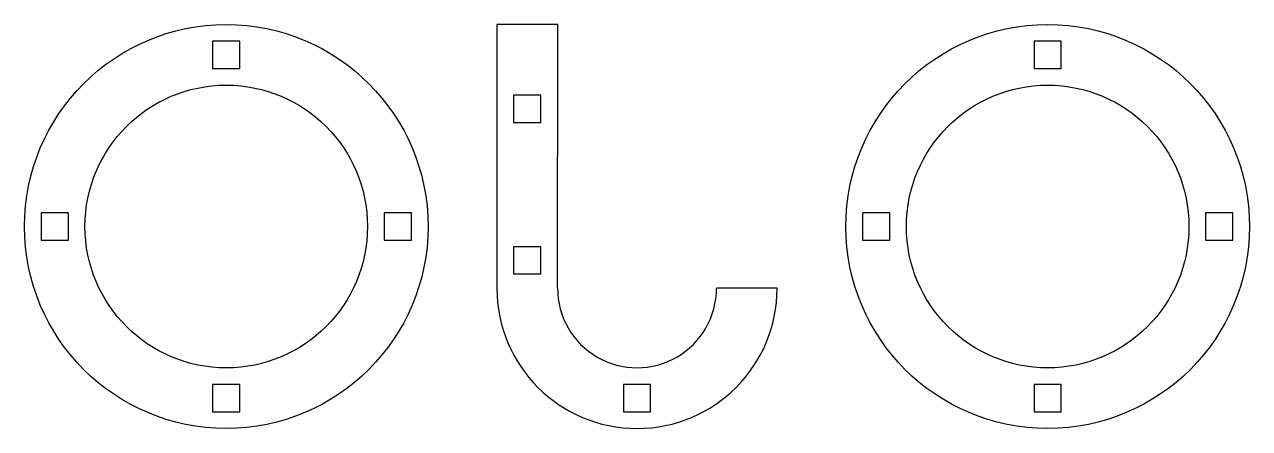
# Model space of a CAD drawing. Header units: millimetres. Extents: x -53 to 68, y -18 to 22.
import ezdxf

# ---------------------------------------------------------------- set-up
doc = ezdxf.new("R2010")
doc.units = ezdxf.units.MM

msp = doc.modelspace()

# ---------------------------------------------------------------- linework, layer by layer
at = {"color": 7, "linetype": 'Continuous', "lineweight": 25}
for p, q in [((-6.26, 21.51), (-6.26, -4.6)), ((-0.23, 21.51), (-6.26, 21.51)), ((-0.25, -4.6), (-0.23, 21.51)), ((-31.73, 19.86), (-34.43, 19.86)), ((-34.43, 19.86), (-34.43, 17.16)), ((-31.73, 17.16), (-31.73, 19.86)), ((49.68, 19.86), (46.98, 19.86)), ((46.98, 19.86), (46.98, 17.16)), ((49.68, 17.16), (49.68, 19.86)), ((-34.43, 17.16), (-31.73, 17.16)), ((46.98, 17.16), (49.68, 17.16)), ((-1.9, 14.51), (-4.6, 14.51)), ((-4.6, 14.51), (-4.6, 11.81)), ((-1.9, 11.81), (-1.9, 14.51)), ((-4.6, 11.81), (-1.9, 11.81)), ((-48.73, 2.86), (-51.43, 2.86)), ((-51.43, 2.86), (-51.43, 0.16)), ((-48.73, 0.16), (-48.73, 2.86)), ((-14.73, 2.86), (-17.43, 2.86)), ((-17.43, 2.86), (-17.43, 0.16)), ((-14.73, 0.16), (-14.73, 2.86)), ((29.98, 2.86), (29.98, 0.16)), ((32.68, 2.86), (29.98, 2.86)), ((32.68, 0.16), (32.68, 2.86)), ((66.68, 2.86), (63.98, 2.86)), ((63.98, 2.86), (63.98, 0.16)), ((66.68, 0.16), (66.68, 2.86)), ((-51.43, 0.16), (-48.73, 0.16)), ((-17.43, 0.16), (-14.73, 0.16)), ((29.98, 0.16), (32.68, 0.16)), ((63.98, 0.16), (66.68, 0.16)), ((-1.9, -0.49), (-4.6, -0.49)), ((-4.6, -0.49), (-4.6, -3.19)), ((-1.9, -3.19), (-1.9, -0.49)), ((-4.6, -3.19), (-1.9, -3.19)), ((21.51, -4.6), (15.51, -4.6)), ((-31.73, -14.14), (-34.43, -14.14)), ((-34.43, -14.14), (-34.43, -16.84)), ((-31.73, -16.84), (-31.73, -14.14)), ((8.98, -14.14), (6.28, -14.14)), ((6.28, -14.14), (6.28, -16.84)), ((8.98, -16.84), (8.98, -14.14)), ((49.68, -14.14), (46.98, -14.14)), ((46.98, -14.14), (46.98, -16.84)), ((49.68, -16.84), (49.68, -14.14)), ((-34.43, -16.84), (-31.73, -16.84)), ((6.28, -16.84), (8.98, -16.84)), ((46.98, -16.84), (49.68, -16.84))]:
    msp.add_line(p, q, dxfattribs=at)
for centre, radius in [((-33.08, 1.51), 20), ((48.33, 1.51), 20), ((-33.08, 1.51), 14), ((48.33, 1.51), 14)]:
    msp.add_circle(centre, radius, dxfattribs=at)
for radius, start in [(13.89, 180), (7.88, 179.9537)]:
    msp.add_arc((7.63, -4.6), radius, start, 0, dxfattribs=at)

doc.saveas('drawing.dxf')
